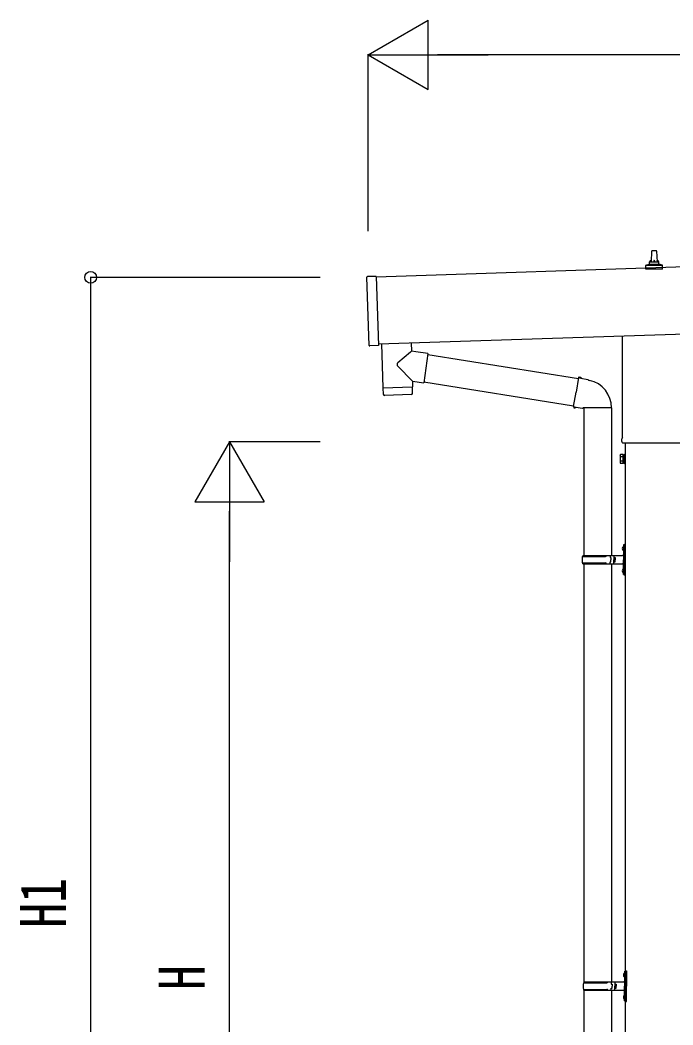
# Model space of a CAD drawing. Units: millimetres, scale not verified. Extents: x -12615 to 12615, y -8910 to 8910.
# Drawn here: x -3995 to -2584, y -2004 to 169 of the extents above; entities that cross this region are included whole.
import ezdxf
from ezdxf.enums import TextEntityAlignment as Align

# ---------------------------------------------------------------- set-up
doc = ezdxf.new("R2010")
doc.units = ezdxf.units.MM
doc.header["$LTSCALE"] = 40
for name, color, linetype in [('0-4_YKK_13', 4, 'Continuous'), ('0-5_YKK_A1', 4, 'Continuous'), ('0-6_YKK_D', 6, 'Continuous')]:
    doc.layers.add(name, color=color, linetype=linetype)
doc.styles.add('ＭＳ ゴシック', font='')
doc.styles.get('ＭＳ ゴシック').set_extended_font_data('MS Gothic')

msp = doc.modelspace()

# ---------------------------------------------------------------- linework, layer by layer
at = {"layer": '0-4_YKK_13'}
for p, q in [((-2629.94, -353.74), (-2629.21, -330.21)), ((-2628.21, -329.24), (-2619.67, -329.24)), ((-2618.67, -330.21), (-2617.94, -353.74)), ((-2642.19, -369.24), (-2642.19, -361.53)), ((-2605.69, -369.24), (-2642.19, -369.24)), ((-2641.81, -360.74), (-2606.07, -360.74)), ((-2641.43, -360.55), (-2634.7, -358.92)), ((-2634.32, -358.74), (-2613.56, -358.74)), ((-2633.94, -357.95), (-2633.94, -353.74)), ((-2632.94, -353.74), (-2614.94, -353.74)), ((-2613.94, -357.95), (-2613.94, -353.74)), ((-2606.45, -360.55), (-2613.18, -358.92)), ((-2605.69, -369.24), (-2605.69, -361.53)), ((-3240.24, -534.5), (-3245.17, -386.59)), ((-3225.22, -384.92), (-3244.2, -385.55)), ((-2692.24, -733.23), (-2692.24, -513.65)), ((-3149.75, -528.91), (-3149.14, -547.09)), ((-3113.54, -552.15), (-3122.51, -615.21)), ((-3113.8, -553.98), (-2787.81, -605.88)), ((-3146.99, -611.73), (-3178.48, -579.22)), ((-2787.49, -604.06), (-2793.02, -635.43)), ((-2787.49, -604.06), (-2786.35, -602.08)), ((-2786.35, -602.08), (-2782.78, -602.71)), ((-2782.78, -602.71), (-2782.37, -605.06)), ((-2767.85, -607.88), (-2766.17, -609.51)), ((-3210.52, -626.88), (-3209.86, -639.91)), ((-3206.05, -625.73), (-3206, -626.73)), ((-3151.09, -623.89), (-3151.07, -624.89)), ((-3146.99, -611.73), (-3122.51, -615.21)), ((-3146.99, -611.73), (-3146.59, -623.74)), ((-3122.25, -613.39), (-2798.23, -664.98)), ((-2766.17, -609.51), (-2764.05, -609.96)), ((-3149.25, -640.84), (-3206.76, -642.76)), ((-2798.55, -666.79), (-2793.02, -635.43)), ((-2798.55, -666.79), (-2798.15, -669.05)), ((-2798.55, -666.79), (-2793.4, -667.61)), ((-2798.15, -669.05), (-2794.59, -669.67)), ((-2794.59, -669.67), (-2793.4, -667.61)), ((-2793.4, -667.61), (-2778.79, -669.92)), ((-2778.79, -669.92), (-2776.59, -668.94)), ((-2716.29, -669.33), (-2777.48, -669.33)), ((-2776.44, -669.33), (-2776.44, -989)), ((-2716.44, -669.33), (-2716.44, -989)), ((-2693.94, -742), (-2693.94, -736.5)), ((-2556, -745.5), (-2691.88, -745.5)), ((-2697.94, -771.5), (-2697.18, -770.19)), ((-2697.94, -771.5), (-2697.94, -788.5)), ((-2690.94, -775.09), (-2697.18, -775.09)), ((-2697.94, -788.5), (-2697.18, -789.81)), ((-2690.94, -784.91), (-2697.18, -784.91)), ((-2690.94, -789.81), (-2697.18, -789.81)), ((-2688.44, -789.2), (-2690.94, -789.2)), ((-2692.74, -971.85), (-2690.7, -972.85)), ((-2691.47, -969.85), (-2690.84, -969.85)), ((-2691.47, -969.85), (-2691.47, -978.15)), ((-2691.47, -978.15), (-2690.84, -978.15)), ((-2690.84, -969.85), (-2690.84, -978.15)), ((-2690.84, -969.85), (-2690.44, -970.25)), ((-2690.84, -978.15), (-2690.44, -977.75)), ((-2690.7, -972.85), (-2690.09, -974)), ((-2690.44, -966), (-2687.44, -964.5)), ((-2690.44, -966), (-2690.44, -998)), ((-2690.44, -970.25), (-2690.44, -977.75)), ((-2687.44, -964.5), (-2687.44, -998)), ((-2687.44, -964.5), (-2686.44, -964.5)), ((-2686.44, -964.5), (-2686.44, -998)), ((-2779.44, -991), (-2729.11, -991)), ((-2778.44, -989), (-2692.44, -989)), ((-2778.44, -989), (-2778.44, -991)), ((-2719.44, -989), (-2719.44, -993.5)), ((-2719.44, -993.5), (-2717.44, -993.5)), ((-2717.44, -993.5), (-2717.44, -998)), ((-2717.44, -1002.5), (-2717.44, -998)), ((-2711.44, -989), (-2711.44, -998)), ((-2711.44, -993.5), (-2708.44, -993.5)), ((-2711.44, -1007), (-2711.44, -998)), ((-2708.44, -993.5), (-2708.44, -998)), ((-2708.44, -1002.5), (-2708.44, -998)), ((-2690.44, -1030), (-2690.44, -998)), ((-2687.44, -1031.5), (-2687.44, -998)), ((-2686.44, -1031.5), (-2686.44, -998)), ((-2779.44, -1005), (-2729.11, -1005)), ((-2778.44, -1007), (-2778.44, -1005)), ((-2778.44, -1007), (-2692.44, -1007)), ((-2776.44, -1007), (-2776.44, -1911.5)), ((-2719.44, -1007), (-2719.44, -1002.5)), ((-2719.44, -1002.5), (-2717.44, -1002.5)), ((-2716.44, -1007), (-2716.44, -1911.5)), ((-2711.44, -1002.5), (-2708.44, -1002.5)), ((-2692.74, -1019.85), (-2690.7, -1020.85)), ((-2691.47, -1017.85), (-2690.84, -1017.85)), ((-2691.47, -1017.85), (-2691.47, -1026.15)), ((-2690.84, -1017.85), (-2690.84, -1026.15)), ((-2690.84, -1017.85), (-2690.44, -1018.25)), ((-2690.7, -1020.85), (-2690.09, -1022)), ((-2690.44, -1018.25), (-2690.44, -1025.75)), ((-2691.47, -1026.15), (-2690.84, -1026.15)), ((-2690.84, -1026.15), (-2690.44, -1025.75)), ((-2690.44, -1030), (-2687.44, -1031.5)), ((-2687.44, -1031.5), (-2686.44, -1031.5)), ((-2687.94, -1888.5), (-2684.94, -1887)), ((-2687.94, -1888.5), (-2687.94, -1920.5)), ((-2684.94, -1887), (-2684.94, -1920.5)), ((-2684.94, -1887), (-2683.94, -1887)), ((-2683.94, -1887), (-2683.94, -1920.5)), ((-2775.94, -1911.5), (-2689.94, -1911.5)), ((-2775.94, -1911.5), (-2775.94, -1913.5)), ((-2716.94, -1911.5), (-2716.94, -1916)), ((-2708.94, -1911.5), (-2708.94, -1920.5)), ((-2690.24, -1894.35), (-2688.2, -1895.35)), ((-2688.97, -1892.35), (-2688.34, -1892.35)), ((-2688.97, -1892.35), (-2688.97, -1900.65)), ((-2688.97, -1900.65), (-2688.34, -1900.65)), ((-2688.34, -1892.35), (-2688.34, -1900.65)), ((-2688.34, -1892.35), (-2687.94, -1892.75)), ((-2688.34, -1900.65), (-2687.94, -1900.25)), ((-2688.2, -1895.35), (-2687.59, -1896.5)), ((-2687.94, -1892.75), (-2687.94, -1900.25)), ((-2776.94, -1913.5), (-2726.61, -1913.5)), ((-2776.94, -1927.5), (-2726.61, -1927.5)), ((-2776.44, -1929.49), (-2776.44, -2834)), ((-2775.94, -1929.5), (-2775.94, -1927.5)), ((-2775.94, -1929.5), (-2689.94, -1929.5)), ((-2716.94, -1916), (-2714.94, -1916)), ((-2716.94, -1929.5), (-2716.94, -1925)), ((-2716.94, -1925), (-2714.94, -1925)), ((-2716.44, -1929.49), (-2716.44, -2834)), ((-2714.94, -1916), (-2714.94, -1920.5)), ((-2714.94, -1925), (-2714.94, -1920.5)), ((-2708.94, -1916), (-2705.94, -1916)), ((-2708.94, -1929.5), (-2708.94, -1920.5)), ((-2708.94, -1925), (-2705.94, -1925)), ((-2705.94, -1916), (-2705.94, -1920.5)), ((-2705.94, -1925), (-2705.94, -1920.5)), ((-2687.94, -1952.5), (-2687.94, -1920.5)), ((-2684.94, -1954), (-2684.94, -1920.5)), ((-2683.94, -1954), (-2683.94, -1920.5)), ((-2690.24, -1942.35), (-2688.2, -1943.35)), ((-2688.97, -1940.35), (-2688.34, -1940.35)), ((-2688.97, -1940.35), (-2688.97, -1948.65)), ((-2688.97, -1948.65), (-2688.34, -1948.65)), ((-2688.34, -1940.35), (-2688.34, -1948.65)), ((-2688.34, -1940.35), (-2687.94, -1940.75)), ((-2688.34, -1948.65), (-2687.94, -1948.25)), ((-2688.2, -1943.35), (-2687.59, -1944.5)), ((-2687.94, -1940.75), (-2687.94, -1948.25)), ((-2687.94, -1952.5), (-2684.94, -1954)), ((-2684.94, -1954), (-2683.94, -1954))]:
    msp.add_line(p, q, dxfattribs=at)
for points in [[(-3225.22, -384.92), (-3220.22, -534.84), (-3239.2, -535.47)], [(-3213.71, -531.04), (-3210.55, -625.88), (-3146.59, -623.74)], [(-3149.14, -547.09), (-3151.23, -548.86), (-3178.45, -571.89)], [(-3113.54, -552.15), (-3139.46, -548.46), (-3149.14, -547.09)], [(-2787.49, -604.06), (-2782.37, -605.06), (-2767.85, -607.88)], [(-3146.35, -637.8), (-3146.55, -624.74), (-3210.52, -626.88)], [(-2690.94, -789.81), (-2690.94, -770.19), (-2697.18, -770.19)], [(-2690.94, -789.2), (-2690.94, -770.8), (-2688.44, -770.8)], [(-2692.74, -976.15), (-2690.7, -975.15), (-2690.09, -974)], [(-2692.74, -1024.15), (-2690.7, -1023.15), (-2690.09, -1022)], [(-2690.24, -1898.65), (-2688.2, -1897.65), (-2687.59, -1896.5)], [(-2690.24, -1946.65), (-2688.2, -1945.65), (-2687.59, -1944.5)]]:
    msp.add_lwpolyline(points, dxfattribs=at)
msp.add_lwpolyline([(-2688.44, -790.5), (-2688.44, -769.5), (-2686.44, -769.5), (-2686.44, -790.5)], close=True, dxfattribs=at)
for centre, radius, start, end in [((-2628.21, -330.24), 1, 90, 178.60509), ((-2619.67, -330.24), 1, 1.39491, 90), ((-2641.19, -361.53), 1, 103.62699, 180), ((-2634.94, -357.95), 1, 283.62699, 0), ((-2629.86, -354.37), 4.13, 90, 171.17633), ((-2632.94, -354.74), 1, 90, 180), ((-2620.61, -353.74), 4.83, 133.60282, 180), ((-2627.27, -353.74), 4.83, 0, 46.39718), ((-2618.03, -354.37), 4.13, 8.82367, 90), ((-2614.94, -354.74), 1, 0, 90), ((-2612.94, -357.95), 1, 180, 256.37301), ((-2606.69, -361.53), 1, 0, 76.37301), ((-3244.17, -386.55), 1, 91.90915, 181.90915), ((-3239.24, -534.47), 1, 181.90915, 271.90915), ((-3175.07, -575.57), 5, 132.56466, 226.88314), ((-2776.59, -668.94), 60.3, 359.62495, 78), ((-3206.86, -639.76), 3, 182.90915, 271.95747), ((-3149.35, -637.84), 3, 271.90915, 0.90915), ((-2689.94, -736.5), 4, 125.09963, 180), ((-2689.94, -742), 4, 180, 194.47751), ((-2689.94, -742), 4, 194.47751, 241.04498), ((-2693.6, -772.64), 4.34, 145.61575, 214.38425), ((-2681.7, -780), 16.24, 162.41205, 197.58795), ((-2693.6, -787.36), 4.34, 145.61575, 214.38425), ((-2687.14, -974), 6, 136.21765, 223.78235), ((-2730.69, -998), 49.25, 171.82876, 180.00002), ((-2730.69, -998), 49.25, 180.00002, 188.17127), ((-2729.11, -989), 2, 270, 359.99998), ((-2692.44, -987), 2, 270, 359.99998), ((-2729.11, -1007), 2, 0.00005, 90.00004), ((-2687.14, -1022), 6, 136.21765, 223.78235), ((-2692.44, -1009), 2, 0.00005, 90.00004), ((-2726.61, -1911.5), 2, 270, 359.99998), ((-2684.64, -1896.5), 6, 136.21765, 223.78235), ((-2689.94, -1909.5), 2, 270, 359.99998), ((-2728.19, -1920.5), 49.25, 171.82876, 180.00002), ((-2728.19, -1920.5), 49.25, 180.00002, 188.17127), ((-2726.61, -1929.5), 2, 0.00005, 90.00004), ((-2689.94, -1931.5), 2, 0.00005, 90.00004), ((-2684.64, -1944.5), 6, 136.21765, 223.78235)]:
    msp.add_arc(centre, radius, start, end, dxfattribs=at)
at = {"layer": '0-5_YKK_A1'}
for p, q in [((2166.9, -206.63), (-3225.17, -386.34)), ((-3220.34, -531.26), (2171.73, -351.52)), ((-2686.44, -745.5), (-2686.44, -3543))]:
    msp.add_line(p, q, dxfattribs=at)
at = {"layer": '0-6_YKK_D'}
for p, q in [((-3242.64, 94.45), (-3112.73, 169.45)), ((-3112.73, 19.45), (-3112.73, 169.45)), ((-3242.64, -286.87), (-3242.64, 95.45)), ((-3242.64, 94.45), (-3112.73, 19.45)), ((-3242.64, 94.45), (-2982.83, 94.45)), ((2039.21, 94.45), (-3092.64, 94.45)), ((-3346.58, -387.05), (-3843.64, -387.05)), ((-3842.64, -3043), (-3842.64, -387.05)), ((-3542.64, -743), (-3617.64, -872.9)), ((-3346.58, -743), (-3543.64, -743)), ((-3542.64, -743), (-3467.64, -872.9)), ((-3542.64, -743), (-3542.64, -1002.81)), ((-3617.64, -872.9), (-3467.64, -872.9)), ((-3542.64, -2893), (-3542.64, -893))]:
    msp.add_line(p, q, dxfattribs=at)
msp.add_circle((-3842.64, -387.05), 12.75, dxfattribs=at)

# ---------------------------------------------------------------- texts
at = {"layer": '0-6_YKK_D', "style": 'ＭＳ ゴシック', "width": 0.8}
for s, p in [('H1', (-3866.64, -1794.23)), ('H', (-3566.64, -1929))]:
    msp.add_text(s, height=98.97, rotation=90, dxfattribs=at).set_placement(p, align=Align.BOTTOM_LEFT)

doc.saveas('drawing.dxf')
